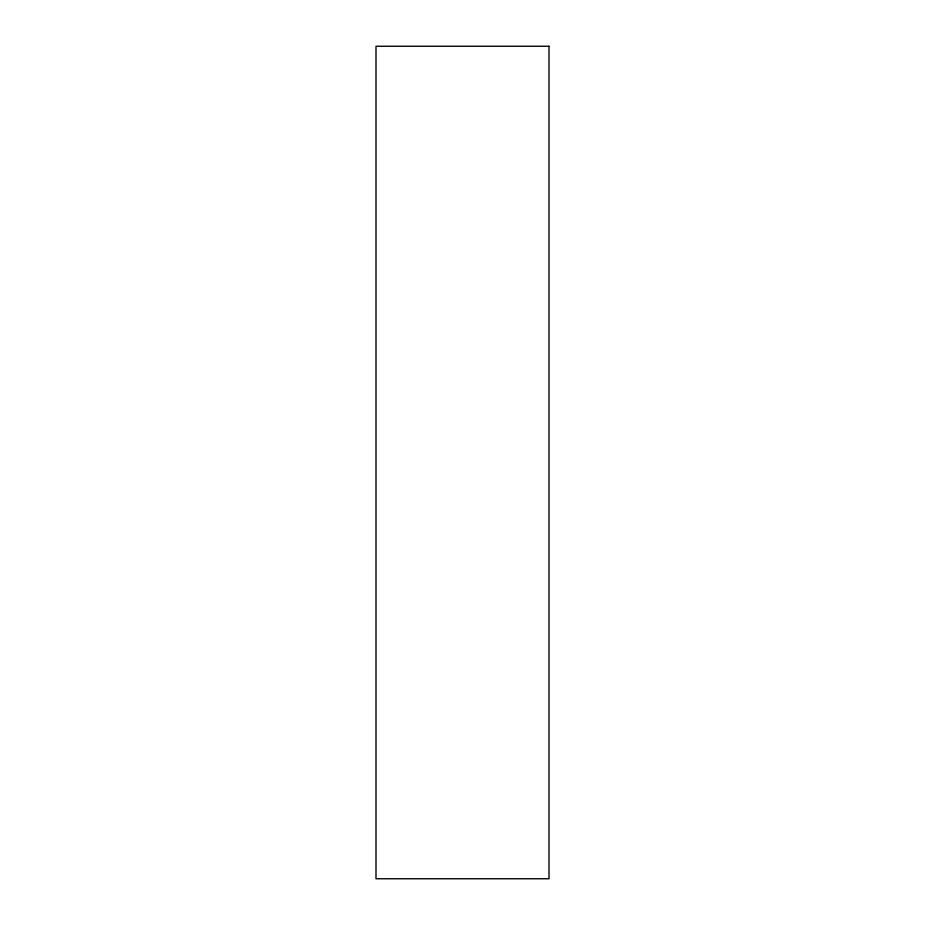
<?xml version="1.0" encoding="UTF-8"?>
<svg xmlns="http://www.w3.org/2000/svg" width="925" height="925" viewBox="0 0 925 925"><rect width="100%" height="100%" fill="white"/><g stroke="black" fill="none" stroke-linecap="round" stroke-linejoin="round"><path stroke-width="1.39" d="M548.999 46.25L376.001 46.25L376.001 878.75L548.999 878.75L548.999 46.25"/></g></svg>
